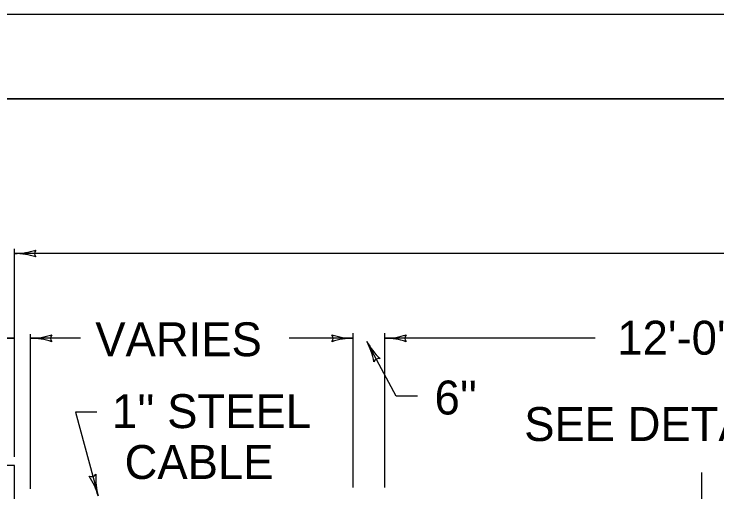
# Model space of a CAD drawing. Extents: x 997.6 to 1036.8, y 998.9 to 1022.7.
# Drawn here: x 1012.98 to 1017.12, y 1019.181 to 1022 of the extents above; entities that cross this region are included whole.
import ezdxf

# ---------------------------------------------------------------- set-up
doc = ezdxf.new("R2010")
doc.units = 0
for name, color, linetype in [('Level 1', 7, 'Continuous'), ('Level 10', 7, 'Continuous'), ('Level 11', 7, 'Continuous'), ('Level 14', 7, 'Continuous')]:
    doc.layers.add(name, color=color, linetype=linetype)

msp = doc.modelspace()

# ---------------------------------------------------------------- linework, layer by layer
at = {"layer": 'Level 1'}
for p, q in [((1012.983, 1019.389), (1012.983, 1020.6152)), ((1019.0543, 1020.5875), (1012.983, 1020.5875)), ((1013.0768, 1019.1992), (1013.0768, 1020.1125)), ((1014.9772, 1019.2073), (1014.9772, 1020.1175)), ((1015.1647, 1019.2073), (1015.1647, 1020.1175)), ((1012.983, 1020.0875), (1012.6613, 1020.0875)), ((1013.371, 1020.0875), (1013.0768, 1020.0875)), ((1014.9772, 1020.0875), (1014.6007, 1020.0875)), ((1015.2308, 1019.7463), (1015.0587, 1020.0681)), ((1016.4035, 1020.0875), (1015.1647, 1020.0875)), ((1015.3558, 1019.7463), (1015.2308, 1019.7463)), ((1013.4677, 1019.6511), (1013.3427, 1019.6511)), ((1013.3427, 1019.6511), (1013.4746, 1019.1591)), ((1012.983, 1019.3375), (1012.233, 1019.3375)), ((1012.983, 1016.3375), (1012.983, 1019.3375)), ((1017.0286, 1019.2953), (1017.0286, 1018.289))]:
    msp.add_line(p, q, dxfattribs=at)
for centre, radius, start, end in [((1012.983, 1020.9784), 0.3909, 270, 288.6688), ((1013.1317, 1020.5875), 0.0313, 138.7746, 220.8913), ((1012.983, 1020.9784), 0.3909, 269.9878, 270), ((1012.983, 1020.1966), 0.3909, 71.3472, 89.9939), ((1012.983, 1020.4784), 0.3909, 251.3472, 269.9939), ((1013.0768, 1020.4784), 0.3909, 270, 288.6688), ((1013.2254, 1020.0875), 0.0313, 138.7746, 220.8913), ((1014.8285, 1020.0875), 0.0313, 318.7746, 40.8913), ((1014.9772, 1020.4784), 0.3909, 251.3472, 269.9939), ((1015.1647, 1020.4784), 0.3909, 270, 288.6688), ((1015.3133, 1020.0875), 0.0313, 138.7746, 220.8913), ((1012.983, 1019.6966), 0.3909, 90, 108.6688), ((1012.983, 1019.6966), 0.3909, 89.9878, 90), ((1013.0768, 1020.4784), 0.3909, 269.9878, 270), ((1013.0768, 1019.6966), 0.3909, 71.3472, 89.9939), ((1014.9772, 1019.6966), 0.3909, 90, 108.6688), ((1014.9772, 1019.6966), 0.3909, 89.9878, 90), ((1015.4034, 1020.2524), 0.3909, 208.1211, 208.1333), ((1015.4034, 1020.2524), 0.3909, 208.1333, 226.8021), ((1014.7139, 1019.8837), 0.3909, 9.4804, 28.1272), ((1015.1647, 1020.4784), 0.3909, 269.9878, 270), ((1015.1647, 1019.6966), 0.3909, 71.3472, 89.9939), ((1015.1287, 1019.937), 0.0313, 76.9079, 159.0246), ((1013.4361, 1019.3027), 0.0313, 243.7839, 325.9006), ((1013.097, 1019.0578), 0.3909, 15.0093, 33.6781), ((1013.8522, 1019.2603), 0.3909, 176.3565, 195.0032)]:
    msp.add_arc(centre, radius, start, end, dxfattribs=at)
at = {"layer": 'Level 10'}
msp.add_line((1007, 1021.5), (1035.5, 1021.5), dxfattribs=at)
at = {"layer": 'Level 11'}
msp.add_lwpolyline([(1007, 1000.5), (1035.5, 1000.5), (1035.5, 1021.5), (1007, 1021.5)], close=True, dxfattribs=at)
at = {"layer": 'Level 14'}
msp.add_line((1000, 1022), (1036, 1022), dxfattribs=at)

# ---------------------------------------------------------------- texts
at = {"layer": 'Level 1'}
for s, p in [('VARIES', (1013.4583, 1019.9816)), ("12'-0''", (1016.5338, 1019.9909)), ("6''", (1015.4568, 1019.638)), ("1'' STEEL", (1013.5567, 1019.5577)), ("SEE DETAIL ''A''", (1015.985, 1019.4817)), (' CABLE', (1013.5567, 1019.2577))]:
    msp.add_text(s, height=0.2, dxfattribs=at).set_placement(p)

doc.saveas('drawing.dxf')
